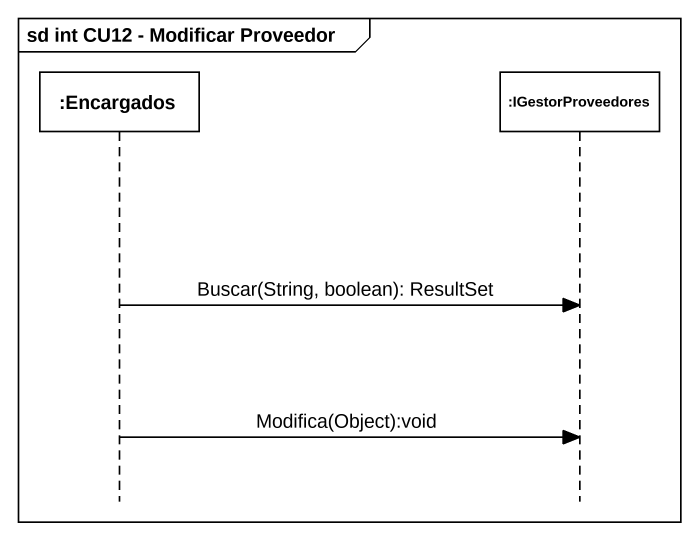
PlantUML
@startuml
mainframe sd int CU12 - Modificar Proveedor
hide footbox
participant ":Encargados" as Encargados
participant ":IGestorProveedores" as IGestorProveedores

Encargados -> IGestorProveedores : Buscar(String, boolean): ResultSet
Encargados -> IGestorProveedores : Modifica(Object):void
@enduml
